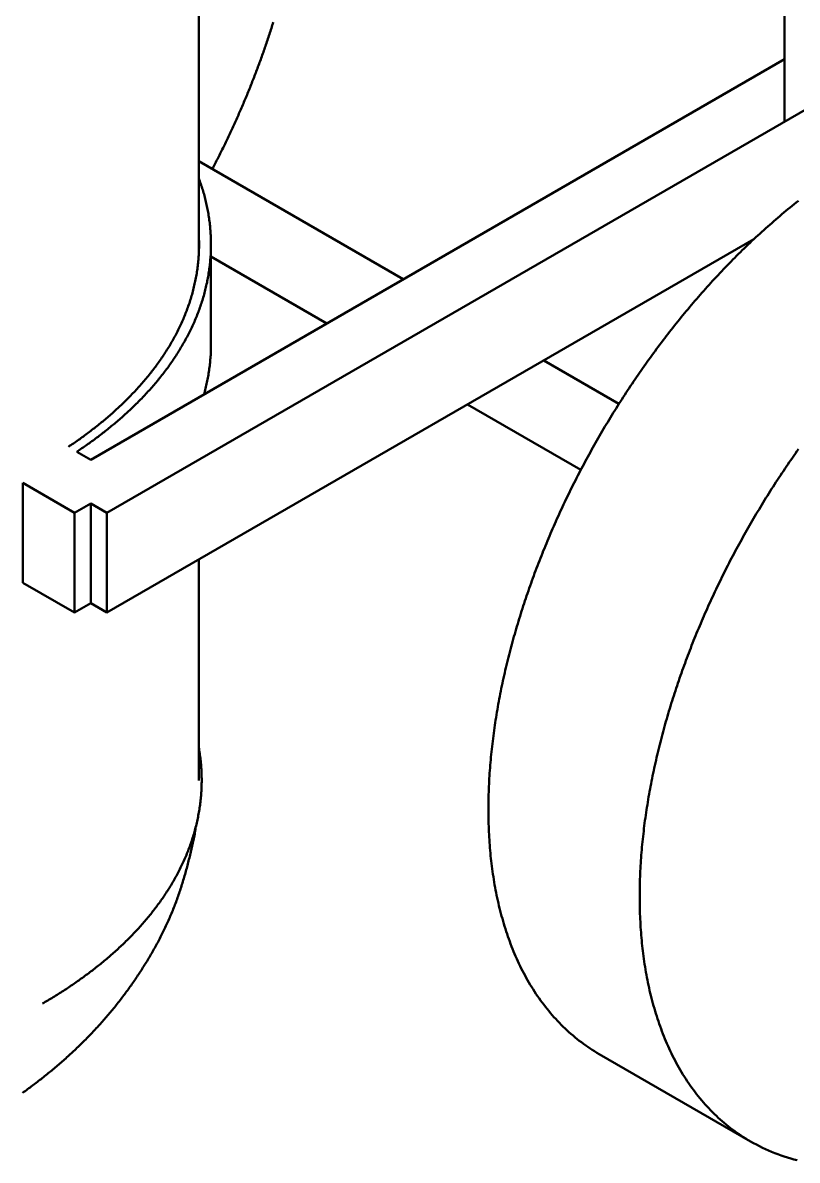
# Model space of a CAD drawing. Header units: millimetres. Extents: x 0 to 594, y 0 to 420.
# Drawn here: x 489.08 to 514.42, y 200.21 to 237.43 of the extents above; entities that cross this region are included whole.
import ezdxf

# ---------------------------------------------------------------- set-up
doc = ezdxf.new("R2010")
doc.units = ezdxf.units.MM
doc.layers.add('01-VISIBLE', color=7, linetype='CONTINUOUS', lineweight=50)

msp = doc.modelspace()

# ---------------------------------------------------------------- linework, layer by layer
at = {"layer": '01-VISIBLE'}
for p, q in [((514.005, 234.198), (514.005, 269.095)), ((494.839, 229.833), (494.839, 258.029)), ((491.304, 223.132), (514.005, 236.239)), ((491.835, 221.397), (516.513, 235.645)), ((494.839, 232.9), (501.531, 229.037)), ((491.835, 218.131), (513.002, 230.352)), ((495.239, 226.909), (495.239, 230.175)), ((495.239, 229.783), (499.031, 227.593)), ((506.127, 226.383), (508.587, 224.963)), ((503.627, 224.94), (507.337, 222.798)), ((490.849, 223.395), (491.304, 223.132)), ((489.081, 222.375), (490.774, 221.397)), ((489.081, 219.109), (489.081, 222.375)), ((490.774, 221.397), (491.304, 221.704)), ((491.304, 218.438), (491.304, 221.704)), ((491.304, 221.704), (491.835, 221.397)), ((490.774, 218.131), (490.774, 221.397)), ((491.835, 218.131), (491.835, 221.397)), ((494.839, 212.64), (494.839, 219.866)), ((489.081, 219.109), (490.774, 218.131)), ((490.774, 218.131), (491.304, 218.438)), ((491.304, 218.438), (491.835, 218.131)), ((507.939, 203.686), (512.889, 200.829))]:
    msp.add_line(p, q, dxfattribs=at)
for points in [[(497.277, 237.45), (497.262, 237.401), (497.246, 237.352), (497.231, 237.302), (497.215, 237.253), (497.199, 237.204), (497.184, 237.155), (497.168, 237.106), (497.152, 237.057), (497.136, 237.008), (497.12, 236.959), (497.103, 236.91), (497.087, 236.861), (497.07, 236.812), (497.054, 236.763), (497.037, 236.714), (497.021, 236.666), (497.004, 236.617), (496.987, 236.568), (496.97, 236.519), (496.953, 236.471), (496.936, 236.422), (496.918, 236.373), (496.901, 236.325), (496.884, 236.276), (496.866, 236.228), (496.848, 236.179), (496.831, 236.131), (496.813, 236.082), (496.795, 236.034), (496.777, 235.986), (496.759, 235.937), (496.741, 235.889), (496.722, 235.841), (496.704, 235.793), (496.686, 235.744), (496.667, 235.696), (496.649, 235.648), (496.63, 235.6), (496.611, 235.552), (496.592, 235.504), (496.573, 235.456), (496.554, 235.408), (496.535, 235.36), (496.516, 235.312), (496.497, 235.264), (496.477, 235.217), (496.458, 235.169), (496.438, 235.121), (496.418, 235.073), (496.399, 235.026), (496.379, 234.978), (496.359, 234.931), (496.339, 234.883), (496.319, 234.836), (496.299, 234.788), (496.279, 234.741), (496.258, 234.693), (496.238, 234.646), (496.217, 234.598), (496.197, 234.551), (496.176, 234.504), (496.155, 234.457), (496.135, 234.409), (496.114, 234.362), (496.093, 234.315), (496.072, 234.268), (496.05, 234.221), (496.029, 234.174), (496.008, 234.127), (495.986, 234.08), (495.965, 234.033), (495.943, 233.986), (495.922, 233.939), (495.9, 233.893), (495.878, 233.846), (495.856, 233.799), (495.834, 233.753), (495.812, 233.706), (495.79, 233.659), (495.768, 233.613), (495.746, 233.566), (495.723, 233.52), (495.701, 233.473), (495.678, 233.427), (495.656, 233.381), (495.633, 233.334), (495.61, 233.288), (495.587, 233.242), (495.564, 233.195), (495.541, 233.149), (495.518, 233.103), (495.495, 233.057), (495.472, 233.011), (495.448, 232.965), (495.425, 232.919), (495.401, 232.873), (495.378, 232.827), (495.354, 232.781), (495.331, 232.736), (495.307, 232.69), (495.283, 232.644)], [(495.239, 230.175), (495.239, 230.225), (495.238, 230.276), (495.237, 230.326), (495.235, 230.377), (495.233, 230.427), (495.231, 230.477), (495.228, 230.528), (495.225, 230.578), (495.222, 230.629), (495.218, 230.679), (495.213, 230.729), (495.208, 230.779), (495.203, 230.83), (495.197, 230.88), (495.191, 230.93), (495.184, 230.98), (495.177, 231.03), (495.17, 231.08), (495.162, 231.13), (495.154, 231.179), (495.145, 231.229), (495.136, 231.279), (495.127, 231.328), (495.117, 231.378), (495.107, 231.427), (495.096, 231.477), (495.085, 231.526), (495.074, 231.575), (495.062, 231.624), (495.05, 231.673), (495.037, 231.722), (495.024, 231.771), (495.011, 231.819), (494.997, 231.868), (494.983, 231.916), (494.968, 231.965), (494.953, 232.013), (494.938, 232.061), (494.922, 232.109), (494.906, 232.157), (494.89, 232.205), (494.873, 232.252), (494.856, 232.3), (494.839, 232.347)], [(514.455, 231.606), (514.387, 231.551), (514.318, 231.497), (514.25, 231.442), (514.183, 231.387), (514.115, 231.332), (514.048, 231.276), (513.981, 231.22), (513.914, 231.164), (513.847, 231.107), (513.781, 231.051), (513.714, 230.994), (513.648, 230.937), (513.583, 230.879), (513.517, 230.821), (513.452, 230.764), (513.387, 230.705), (513.322, 230.647), (513.257, 230.588), (513.193, 230.529), (513.128, 230.47), (513.064, 230.411), (513.001, 230.351), (512.937, 230.291), (512.874, 230.231), (512.81, 230.171), (512.748, 230.11), (512.685, 230.05), (512.622, 229.989), (512.56, 229.927), (512.498, 229.866), (512.436, 229.804), (512.374, 229.742), (512.313, 229.68), (512.252, 229.618), (512.191, 229.556), (512.13, 229.493), (512.069, 229.43), (512.009, 229.367), (511.949, 229.303), (511.889, 229.24), (511.829, 229.176), (511.77, 229.112), (511.71, 229.048), (511.651, 228.984), (511.592, 228.919), (511.534, 228.855), (511.475, 228.79), (511.417, 228.725), (511.359, 228.659), (511.301, 228.594), (511.244, 228.528), (511.186, 228.463), (511.129, 228.397), (511.072, 228.33), (511.015, 228.264), (510.959, 228.197), (510.902, 228.131), (510.846, 228.064), (510.79, 227.997), (510.735, 227.929), (510.679, 227.862), (510.624, 227.794), (510.569, 227.727), (510.514, 227.659), (510.459, 227.591), (510.405, 227.522), (510.351, 227.454), (510.297, 227.385), (510.243, 227.316), (510.189, 227.247), (510.136, 227.178), (510.083, 227.109), (510.03, 227.04), (509.977, 226.97), (509.924, 226.9), (509.872, 226.83), (509.82, 226.76), (509.768, 226.69), (509.716, 226.62), (509.665, 226.549), (509.613, 226.479), (509.562, 226.408), (509.511, 226.337), (509.461, 226.266), (509.41, 226.194), (509.36, 226.123), (509.31, 226.051), (509.26, 225.98), (509.211, 225.908), (509.161, 225.836), (509.112, 225.764), (509.063, 225.691), (509.014, 225.619), (508.966, 225.546), (508.917, 225.473), (508.869, 225.401), (508.821, 225.328), (508.774, 225.254), (508.726, 225.181), (508.679, 225.108), (508.632, 225.034), (508.585, 224.96), (508.538, 224.887), (508.492, 224.813), (508.446, 224.739), (508.4, 224.664), (508.354, 224.59), (508.308, 224.515), (508.263, 224.441), (508.218, 224.366), (508.173, 224.291), (508.128, 224.216), (508.084, 224.141), (508.039, 224.066), (507.995, 223.99), (507.952, 223.915), (507.908, 223.839), (507.865, 223.763), (507.821, 223.687), (507.778, 223.611), (507.736, 223.535), (507.693, 223.459), (507.651, 223.382), (507.609, 223.306), (507.567, 223.229), (507.525, 223.153), (507.484, 223.076), (507.443, 222.999), (507.402, 222.922), (507.361, 222.844), (507.32, 222.767), (507.28, 222.689), (507.24, 222.612), (507.2, 222.534), (507.161, 222.456), (507.121, 222.378), (507.082, 222.3), (507.043, 222.222), (507.004, 222.144), (506.966, 222.065), (506.928, 221.987), (506.89, 221.908), (506.852, 221.83), (506.814, 221.751), (506.777, 221.672), (506.74, 221.593), (506.703, 221.514), (506.666, 221.434), (506.63, 221.355), (506.594, 221.275), (506.558, 221.196), (506.522, 221.116), (506.487, 221.036), (506.451, 220.956), (506.416, 220.876), (506.382, 220.796), (506.347, 220.716), (506.313, 220.636), (506.279, 220.555), (506.245, 220.475), (506.212, 220.394), (506.178, 220.313), (506.145, 220.233), (506.112, 220.152), (506.08, 220.071), (506.048, 219.989), (506.015, 219.908), (505.984, 219.827), (505.952, 219.745), (505.921, 219.664), (505.89, 219.582), (505.859, 219.501), (505.828, 219.419), (505.798, 219.337), (505.768, 219.255), (505.738, 219.173), (505.709, 219.09), (505.68, 219.008), (505.651, 218.926), (505.622, 218.843), (505.593, 218.761), (505.565, 218.678), (505.537, 218.595), (505.51, 218.513), (505.482, 218.43), (505.455, 218.347), (505.428, 218.263), (505.402, 218.18), (505.375, 218.097), (505.349, 218.014), (505.324, 217.93), (505.298, 217.847), (505.273, 217.763), (505.248, 217.679), (505.223, 217.596), (505.199, 217.512), (505.175, 217.428), (505.151, 217.344), (505.128, 217.26), (505.104, 217.175), (505.082, 217.091), (505.059, 217.007), (505.037, 216.922), (505.015, 216.838), (504.993, 216.753), (504.971, 216.669), (504.95, 216.584), (504.929, 216.499), (504.909, 216.414), (504.889, 216.329), (504.869, 216.244), (504.849, 216.159), (504.83, 216.074), (504.811, 215.989), (504.792, 215.903), (504.774, 215.818), (504.756, 215.732), (504.738, 215.647), (504.721, 215.561), (504.704, 215.476), (504.687, 215.39), (504.671, 215.304), (504.655, 215.218), (504.639, 215.132), (504.624, 215.046), (504.608, 214.96), (504.594, 214.874), (504.579, 214.788), (504.565, 214.702), (504.552, 214.616), (504.538, 214.529), (504.525, 214.443), (504.513, 214.357), (504.501, 214.27), (504.489, 214.184), (504.477, 214.097), (504.466, 214.011), (504.455, 213.924), (504.445, 213.837), (504.435, 213.75), (504.425, 213.664), (504.416, 213.577), (504.407, 213.49), (504.398, 213.403), (504.39, 213.316), (504.383, 213.229), (504.375, 213.142), (504.368, 213.055), (504.362, 212.968), (504.356, 212.881), (504.35, 212.794), (504.345, 212.706), (504.34, 212.619), (504.335, 212.532), (504.331, 212.445), (504.328, 212.357), (504.325, 212.27), (504.322, 212.183), (504.32, 212.096), (504.318, 212.008), (504.316, 211.921), (504.316, 211.834), (504.315, 211.746), (504.315, 211.659), (504.315, 211.572), (504.316, 211.484), (504.318, 211.397), (504.32, 211.31), (504.322, 211.222), (504.325, 211.135), (504.328, 211.048), (504.332, 210.961), (504.336, 210.873), (504.341, 210.786), (504.346, 210.699), (504.352, 210.612), (504.359, 210.525), (504.365, 210.438), (504.373, 210.351), (504.381, 210.264), (504.389, 210.177), (504.398, 210.09), (504.408, 210.003), (504.418, 209.916), (504.429, 209.83), (504.44, 209.743), (504.452, 209.657), (504.464, 209.57), (504.477, 209.484), (504.491, 209.397), (504.505, 209.311), (504.52, 209.225), (504.535, 209.139), (504.552, 209.053), (504.568, 208.968), (504.585, 208.882), (504.603, 208.797), (504.622, 208.711), (504.641, 208.626), (504.661, 208.541), (504.682, 208.456), (504.703, 208.372), (504.725, 208.287), (504.747, 208.203), (504.771, 208.118), (504.795, 208.034), (504.819, 207.951), (504.845, 207.867), (504.871, 207.784), (504.898, 207.701), (504.925, 207.618), (504.954, 207.535), (504.983, 207.453), (505.012, 207.371), (505.043, 207.289), (505.074, 207.207), (505.106, 207.126), (505.139, 207.045), (505.173, 206.965), (505.207, 206.884), (505.243, 206.805), (505.279, 206.725), (505.316, 206.646), (505.353, 206.567), (505.392, 206.489), (505.431, 206.411), (505.472, 206.333), (505.513, 206.256), (505.555, 206.18), (505.597, 206.103), (505.641, 206.028), (505.685, 205.953), (505.731, 205.878), (505.777, 205.804), (505.824, 205.73), (505.872, 205.657), (505.921, 205.585), (505.971, 205.513), (506.021, 205.442), (506.073, 205.372), (506.125, 205.302), (506.178, 205.232), (506.233, 205.164), (506.288, 205.096), (506.344, 205.029), (506.401, 204.963), (506.458, 204.897), (506.517, 204.833), (506.576, 204.769), (506.637, 204.706), (506.698, 204.643), (506.76, 204.582), (506.823, 204.521), (506.887, 204.462), (506.951, 204.403), (507.017, 204.345), (507.083, 204.288), (507.15, 204.232), (507.218, 204.178), (507.287, 204.124), (507.357, 204.071), (507.427, 204.019), (507.498, 203.968), (507.57, 203.919), (507.642, 203.87), (507.715, 203.822), (507.789, 203.776), (507.864, 203.73), (507.939, 203.686)], [(494.849, 230.175), (494.849, 230.232), (494.848, 230.289), (494.846, 230.346), (494.844, 230.402), (494.842, 230.459), (494.839, 230.516)], [(490.573, 223.555), (490.614, 223.583), (490.656, 223.611), (490.697, 223.639), (490.738, 223.667), (490.78, 223.695), (490.821, 223.724), (490.862, 223.753), (490.903, 223.781), (490.944, 223.81), (490.984, 223.84), (491.025, 223.869), (491.065, 223.898), (491.106, 223.928), (491.146, 223.958), (491.186, 223.987), (491.226, 224.017), (491.266, 224.048), (491.306, 224.078), (491.346, 224.108), (491.386, 224.139), (491.425, 224.17), (491.464, 224.201), (491.504, 224.232), (491.543, 224.263), (491.582, 224.294), (491.621, 224.326), (491.659, 224.357), (491.698, 224.389), (491.737, 224.421), (491.775, 224.453), (491.813, 224.486), (491.851, 224.518), (491.889, 224.551), (491.927, 224.584), (491.965, 224.617), (492.002, 224.65), (492.04, 224.683), (492.077, 224.716), (492.114, 224.75), (492.151, 224.784), (492.188, 224.818), (492.225, 224.852), (492.261, 224.886), (492.298, 224.92), (492.334, 224.955), (492.37, 224.989), (492.406, 225.024), (492.442, 225.059), (492.477, 225.095), (492.513, 225.13), (492.548, 225.165), (492.583, 225.201), (492.618, 225.237), (492.653, 225.273), (492.687, 225.309), (492.722, 225.346), (492.756, 225.382), (492.79, 225.419), (492.824, 225.456), (492.858, 225.493), (492.891, 225.53), (492.925, 225.567), (492.958, 225.605), (492.991, 225.643), (493.023, 225.68), (493.056, 225.718), (493.088, 225.757), (493.12, 225.795), (493.152, 225.834), (493.184, 225.872), (493.216, 225.911), (493.247, 225.95), (493.278, 225.99), (493.309, 226.029), (493.339, 226.069), (493.37, 226.108), (493.4, 226.148), (493.43, 226.188), (493.46, 226.229), (493.489, 226.269), (493.519, 226.31), (493.548, 226.35), (493.576, 226.391), (493.605, 226.432), (493.633, 226.474), (493.661, 226.515), (493.689, 226.557), (493.717, 226.599), (493.744, 226.641), (493.771, 226.683), (493.798, 226.725), (493.824, 226.768), (493.851, 226.81), (493.877, 226.853), (493.902, 226.896), (493.928, 226.939), (493.953, 226.982), (493.978, 227.026), (494.002, 227.069), (494.027, 227.113), (494.051, 227.157), (494.074, 227.201), (494.098, 227.245), (494.121, 227.29), (494.144, 227.334), (494.166, 227.379), (494.188, 227.424), (494.21, 227.469), (494.232, 227.514), (494.253, 227.56), (494.274, 227.605), (494.294, 227.651), (494.315, 227.697), (494.335, 227.743), (494.354, 227.789), (494.373, 227.835), (494.392, 227.881), (494.411, 227.928), (494.429, 227.974), (494.447, 228.021), (494.464, 228.068), (494.482, 228.115), (494.498, 228.162), (494.515, 228.209), (494.531, 228.257), (494.547, 228.304), (494.562, 228.352), (494.577, 228.4), (494.591, 228.448), (494.606, 228.496), (494.619, 228.544), (494.633, 228.592), (494.646, 228.64), (494.659, 228.689), (494.671, 228.737), (494.683, 228.786), (494.694, 228.835), (494.705, 228.884), (494.716, 228.932), (494.726, 228.981), (494.736, 229.031), (494.746, 229.08), (494.755, 229.129), (494.764, 229.178), (494.772, 229.228), (494.78, 229.277), (494.787, 229.327), (494.794, 229.376), (494.801, 229.426), (494.807, 229.475), (494.813, 229.525), (494.818, 229.575), (494.823, 229.625), (494.827, 229.675), (494.831, 229.725), (494.835, 229.774), (494.838, 229.824), (494.841, 229.874), (494.843, 229.924), (494.845, 229.974), (494.847, 230.024), (494.848, 230.075), (494.849, 230.125), (494.849, 230.175)], [(490.849, 223.395), (490.891, 223.423), (490.932, 223.451), (490.974, 223.479), (491.015, 223.507), (491.056, 223.535), (491.098, 223.564), (491.139, 223.593), (491.18, 223.621), (491.221, 223.65), (491.262, 223.679), (491.302, 223.709), (491.343, 223.738), (491.383, 223.767), (491.424, 223.797), (491.464, 223.827), (491.504, 223.857), (491.544, 223.887), (491.584, 223.917), (491.624, 223.947), (491.664, 223.978), (491.703, 224.008), (491.743, 224.039), (491.782, 224.07), (491.822, 224.101), (491.861, 224.132), (491.9, 224.164), (491.939, 224.195), (491.977, 224.227), (492.016, 224.259), (492.055, 224.291), (492.093, 224.323), (492.131, 224.355), (492.17, 224.388), (492.208, 224.421), (492.245, 224.453), (492.283, 224.486), (492.321, 224.519), (492.358, 224.553), (492.396, 224.586), (492.433, 224.619), (492.47, 224.653), (492.507, 224.687), (492.544, 224.721), (492.58, 224.755), (492.617, 224.79), (492.653, 224.824), (492.689, 224.859), (492.725, 224.894), (492.761, 224.929), (492.797, 224.964), (492.832, 224.999), (492.868, 225.034), (492.903, 225.07), (492.938, 225.106), (492.973, 225.142), (493.007, 225.178), (493.042, 225.214), (493.076, 225.251), (493.111, 225.287), (493.145, 225.324), (493.178, 225.361), (493.212, 225.398), (493.246, 225.435), (493.279, 225.473), (493.312, 225.51), (493.345, 225.548), (493.378, 225.586), (493.41, 225.624), (493.442, 225.662), (493.475, 225.701), (493.507, 225.739), (493.538, 225.778), (493.57, 225.817), (493.601, 225.856), (493.632, 225.895), (493.663, 225.935), (493.694, 225.974), (493.724, 226.014), (493.754, 226.054), (493.784, 226.094), (493.814, 226.134), (493.844, 226.175), (493.873, 226.216), (493.902, 226.256), (493.931, 226.297), (493.96, 226.338), (493.988, 226.38), (494.016, 226.421), (494.044, 226.463), (494.072, 226.504), (494.099, 226.546), (494.126, 226.588), (494.153, 226.631), (494.18, 226.673), (494.206, 226.716), (494.233, 226.758), (494.258, 226.801), (494.284, 226.844), (494.309, 226.888), (494.334, 226.931), (494.359, 226.975), (494.384, 227.018), (494.408, 227.062), (494.432, 227.106), (494.455, 227.15), (494.479, 227.195), (494.502, 227.239), (494.524, 227.284), (494.547, 227.329), (494.569, 227.374), (494.591, 227.419), (494.612, 227.464), (494.633, 227.509), (494.654, 227.555), (494.675, 227.6), (494.695, 227.646), (494.715, 227.692), (494.734, 227.738), (494.754, 227.785), (494.772, 227.831), (494.791, 227.878), (494.809, 227.924), (494.827, 227.971), (494.845, 228.018), (494.862, 228.065), (494.879, 228.112), (494.895, 228.159), (494.911, 228.207), (494.927, 228.254), (494.943, 228.302), (494.958, 228.35), (494.972, 228.398), (494.987, 228.446), (495.001, 228.494), (495.014, 228.542), (495.027, 228.59), (495.04, 228.639), (495.052, 228.687), (495.065, 228.736), (495.076, 228.785), (495.087, 228.834), (495.098, 228.882), (495.109, 228.931), (495.119, 228.98), (495.129, 229.03), (495.138, 229.079), (495.147, 229.128), (495.155, 229.177), (495.163, 229.227), (495.171, 229.276), (495.178, 229.326), (495.185, 229.376), (495.192, 229.425), (495.198, 229.475), (495.203, 229.525), (495.209, 229.575), (495.213, 229.624), (495.218, 229.674), (495.222, 229.724), (495.225, 229.774), (495.229, 229.824), (495.231, 229.874), (495.234, 229.924), (495.235, 229.974), (495.237, 230.024), (495.238, 230.074), (495.239, 230.125), (495.239, 230.175)], [(495.013, 225.274), (495.027, 225.322), (495.04, 225.371), (495.052, 225.419), (495.064, 225.468), (495.076, 225.517), (495.087, 225.566), (495.098, 225.615), (495.108, 225.664), (495.119, 225.713), (495.128, 225.762), (495.138, 225.811), (495.147, 225.861), (495.155, 225.91), (495.163, 225.96), (495.171, 226.009), (495.178, 226.059), (495.185, 226.109), (495.192, 226.158), (495.198, 226.208), (495.203, 226.258), (495.209, 226.308), (495.213, 226.358), (495.218, 226.408), (495.222, 226.458), (495.225, 226.508), (495.229, 226.558), (495.231, 226.608), (495.234, 226.658), (495.235, 226.708), (495.237, 226.758), (495.238, 226.808), (495.239, 226.859), (495.239, 226.909)], [(514.461, 223.479), (514.411, 223.408), (514.36, 223.337), (514.31, 223.265), (514.26, 223.194), (514.21, 223.122), (514.16, 223.05), (514.111, 222.978), (514.062, 222.906), (514.013, 222.833), (513.964, 222.761), (513.915, 222.688), (513.867, 222.616), (513.819, 222.543), (513.771, 222.47), (513.723, 222.397), (513.676, 222.323), (513.629, 222.25), (513.582, 222.176), (513.535, 222.103), (513.488, 222.029), (513.442, 221.955), (513.395, 221.881), (513.349, 221.807), (513.304, 221.732), (513.258, 221.658), (513.213, 221.583), (513.168, 221.508), (513.123, 221.433), (513.078, 221.358), (513.033, 221.283), (512.989, 221.208), (512.945, 221.133), (512.901, 221.057), (512.858, 220.981), (512.814, 220.906), (512.771, 220.83), (512.728, 220.754), (512.685, 220.677), (512.643, 220.601), (512.601, 220.525), (512.559, 220.448), (512.517, 220.372), (512.475, 220.295), (512.434, 220.218), (512.392, 220.141), (512.351, 220.064), (512.311, 219.987), (512.27, 219.909), (512.23, 219.832), (512.19, 219.754), (512.15, 219.676), (512.11, 219.599), (512.071, 219.521), (512.032, 219.443), (511.993, 219.364), (511.954, 219.286), (511.916, 219.208), (511.877, 219.129), (511.839, 219.051), (511.801, 218.972), (511.764, 218.893), (511.727, 218.814), (511.689, 218.735), (511.653, 218.656), (511.616, 218.577), (511.58, 218.497), (511.543, 218.418), (511.507, 218.338), (511.472, 218.258), (511.436, 218.179), (511.401, 218.099), (511.366, 218.019), (511.331, 217.939), (511.297, 217.858), (511.263, 217.778), (511.229, 217.698), (511.195, 217.617), (511.161, 217.536), (511.128, 217.456), (511.095, 217.375), (511.062, 217.294), (511.03, 217.213), (510.997, 217.132), (510.965, 217.05), (510.933, 216.969), (510.902, 216.888), (510.871, 216.806), (510.84, 216.724), (510.809, 216.643), (510.778, 216.561), (510.748, 216.479), (510.718, 216.397), (510.688, 216.315), (510.659, 216.233), (510.629, 216.15), (510.6, 216.068), (510.572, 215.986), (510.543, 215.903), (510.515, 215.82), (510.487, 215.738), (510.459, 215.655), (510.432, 215.572), (510.405, 215.489), (510.378, 215.406), (510.351, 215.323), (510.325, 215.239), (510.299, 215.156), (510.273, 215.072), (510.248, 214.989), (510.223, 214.905), (510.198, 214.822), (510.173, 214.738), (510.149, 214.654), (510.125, 214.57), (510.101, 214.486), (510.077, 214.402), (510.054, 214.318), (510.031, 214.233), (510.009, 214.149), (509.986, 214.065), (509.964, 213.98), (509.943, 213.895), (509.921, 213.811), (509.9, 213.726), (509.879, 213.641), (509.859, 213.556), (509.838, 213.471), (509.819, 213.386), (509.799, 213.301), (509.78, 213.216), (509.761, 213.131), (509.742, 213.046), (509.724, 212.96), (509.706, 212.875), (509.688, 212.789), (509.671, 212.704), (509.654, 212.618), (509.637, 212.532), (509.62, 212.446), (509.604, 212.361), (509.589, 212.275), (509.573, 212.189), (509.558, 212.103), (509.544, 212.017), (509.529, 211.93), (509.515, 211.844), (509.501, 211.758), (509.488, 211.672), (509.475, 211.585), (509.463, 211.499), (509.45, 211.412), (509.438, 211.326), (509.427, 211.239), (509.416, 211.153), (509.405, 211.066), (509.395, 210.979), (509.385, 210.893), (509.375, 210.806), (509.366, 210.719), (509.357, 210.632), (509.348, 210.545), (509.34, 210.458), (509.332, 210.371), (509.325, 210.284), (509.318, 210.197), (509.312, 210.11), (509.306, 210.023), (509.3, 209.936), (509.295, 209.849), (509.29, 209.761), (509.285, 209.674), (509.281, 209.587), (509.278, 209.5), (509.274, 209.412), (509.272, 209.325), (509.269, 209.238), (509.268, 209.151), (509.266, 209.063), (509.265, 208.976), (509.265, 208.889), (509.265, 208.801), (509.265, 208.714), (509.266, 208.627), (509.267, 208.539), (509.269, 208.452), (509.272, 208.365), (509.274, 208.277), (509.278, 208.19), (509.282, 208.103), (509.286, 208.016), (509.291, 207.928), (509.296, 207.841), (509.302, 207.754), (509.308, 207.667), (509.315, 207.58), (509.323, 207.493), (509.331, 207.406), (509.339, 207.319), (509.348, 207.232), (509.358, 207.145), (509.368, 207.059), (509.379, 206.972), (509.39, 206.885), (509.402, 206.799), (509.414, 206.712), (509.427, 206.626), (509.441, 206.54), (509.455, 206.454), (509.47, 206.368), (509.485, 206.282), (509.501, 206.196), (509.518, 206.11), (509.535, 206.024), (509.553, 205.939), (509.572, 205.854), (509.591, 205.768), (509.611, 205.683), (509.631, 205.598), (509.653, 205.514), (509.675, 205.429), (509.697, 205.345), (509.72, 205.261), (509.744, 205.177), (509.769, 205.093), (509.794, 205.009), (509.821, 204.926), (509.847, 204.843), (509.875, 204.76), (509.903, 204.677), (509.932, 204.595), (509.962, 204.513), (509.993, 204.431), (510.024, 204.35), (510.056, 204.268), (510.089, 204.188), (510.123, 204.107), (510.157, 204.027), (510.192, 203.947), (510.229, 203.867), (510.265, 203.788), (510.303, 203.709), (510.342, 203.631), (510.381, 203.553), (510.421, 203.476), (510.462, 203.398), (510.504, 203.322), (510.547, 203.246), (510.591, 203.17), (510.635, 203.095), (510.681, 203.02), (510.727, 202.946), (510.774, 202.873), (510.822, 202.8), (510.871, 202.727), (510.92, 202.655), (510.971, 202.584), (511.023, 202.514), (511.075, 202.444), (511.128, 202.375), (511.182, 202.306), (511.237, 202.238), (511.293, 202.171), (511.35, 202.105), (511.408, 202.04), (511.467, 201.975), (511.526, 201.911), (511.586, 201.848), (511.648, 201.786), (511.71, 201.724), (511.773, 201.664), (511.837, 201.604), (511.901, 201.545), (511.967, 201.487), (512.033, 201.431), (512.1, 201.375), (512.168, 201.32), (512.237, 201.266), (512.306, 201.213), (512.377, 201.161), (512.448, 201.111), (512.519, 201.061), (512.592, 201.012), (512.665, 200.965), (512.739, 200.918), (512.814, 200.873), (512.889, 200.829)], [(494.935, 212.64), (494.935, 212.692), (494.934, 212.743), (494.933, 212.795), (494.931, 212.846), (494.929, 212.898), (494.927, 212.949), (494.924, 213), (494.921, 213.052), (494.917, 213.103), (494.913, 213.154), (494.908, 213.206), (494.903, 213.257), (494.898, 213.308), (494.892, 213.359), (494.886, 213.41), (494.879, 213.461), (494.872, 213.512), (494.864, 213.563), (494.856, 213.614), (494.848, 213.665), (494.839, 213.715)], [(489.728, 205.34), (489.772, 205.365), (489.815, 205.39), (489.858, 205.416), (489.901, 205.441), (489.945, 205.467), (489.988, 205.493), (490.031, 205.519), (490.074, 205.545), (490.116, 205.571), (490.159, 205.597), (490.202, 205.624), (490.244, 205.651), (490.287, 205.677), (490.329, 205.704), (490.372, 205.731), (490.414, 205.759), (490.456, 205.786), (490.498, 205.813), (490.54, 205.841), (490.582, 205.869), (490.623, 205.897), (490.665, 205.925), (490.707, 205.953), (490.748, 205.981), (490.79, 206.01), (490.831, 206.038), (490.872, 206.067), (490.913, 206.096), (490.954, 206.125), (490.995, 206.154), (491.036, 206.184), (491.076, 206.213), (491.117, 206.243), (491.157, 206.273), (491.198, 206.303), (491.238, 206.333), (491.278, 206.363), (491.318, 206.393), (491.358, 206.424), (491.398, 206.454), (491.437, 206.485), (491.477, 206.516), (491.516, 206.547), (491.555, 206.579), (491.595, 206.61), (491.634, 206.642), (491.673, 206.673), (491.711, 206.705), (491.75, 206.737), (491.789, 206.77), (491.827, 206.802), (491.865, 206.834), (491.903, 206.867), (491.941, 206.9), (491.979, 206.933), (492.017, 206.966), (492.055, 206.999), (492.092, 207.033), (492.129, 207.067), (492.167, 207.1), (492.204, 207.134), (492.24, 207.168), (492.277, 207.203), (492.314, 207.237), (492.35, 207.272), (492.386, 207.306), (492.423, 207.341), (492.459, 207.376), (492.494, 207.412), (492.53, 207.447), (492.565, 207.483), (492.601, 207.518), (492.636, 207.554), (492.671, 207.59), (492.706, 207.626), (492.74, 207.663), (492.775, 207.699), (492.809, 207.736), (492.843, 207.773), (492.877, 207.81), (492.911, 207.847), (492.944, 207.885), (492.978, 207.922), (493.011, 207.96), (493.044, 207.998), (493.076, 208.036), (493.109, 208.074), (493.141, 208.113), (493.174, 208.151), (493.206, 208.19), (493.237, 208.229), (493.269, 208.268), (493.3, 208.307), (493.331, 208.346), (493.362, 208.386), (493.393, 208.426), (493.423, 208.466), (493.454, 208.506), (493.484, 208.546), (493.514, 208.586), (493.543, 208.627), (493.573, 208.668), (493.602, 208.709), (493.631, 208.75), (493.659, 208.791), (493.688, 208.833), (493.716, 208.874), (493.744, 208.916), (493.771, 208.958), (493.799, 209), (493.826, 209.042), (493.853, 209.085), (493.879, 209.127), (493.906, 209.17), (493.932, 209.213), (493.958, 209.256), (493.983, 209.299), (494.008, 209.343), (494.033, 209.386), (494.058, 209.43), (494.083, 209.474), (494.107, 209.518), (494.131, 209.562), (494.154, 209.606), (494.177, 209.651), (494.2, 209.696), (494.223, 209.74), (494.245, 209.785), (494.267, 209.83), (494.289, 209.876), (494.311, 209.921), (494.332, 209.967), (494.353, 210.012), (494.373, 210.058), (494.393, 210.104), (494.413, 210.15), (494.433, 210.197), (494.452, 210.243), (494.471, 210.29), (494.489, 210.336), (494.507, 210.383), (494.525, 210.43), (494.543, 210.477), (494.56, 210.524), (494.576, 210.572), (494.593, 210.619), (494.609, 210.667), (494.625, 210.715), (494.64, 210.762), (494.655, 210.81), (494.67, 210.858), (494.684, 210.907), (494.698, 210.955), (494.711, 211.003), (494.724, 211.052), (494.737, 211.1), (494.75, 211.149), (494.761, 211.198), (494.773, 211.247), (494.784, 211.295), (494.795, 211.345), (494.806, 211.394), (494.816, 211.443), (494.825, 211.492), (494.835, 211.542), (494.843, 211.591), (494.852, 211.64), (494.86, 211.69), (494.868, 211.74), (494.875, 211.789), (494.882, 211.839), (494.888, 211.889), (494.894, 211.939), (494.9, 211.989), (494.905, 212.039), (494.91, 212.089), (494.914, 212.139), (494.918, 212.189), (494.922, 212.239), (494.925, 212.289), (494.927, 212.339), (494.93, 212.389), (494.932, 212.44), (494.933, 212.49), (494.934, 212.54), (494.935, 212.59), (494.935, 212.64)], [(494.746, 211.134), (494.738, 211.085), (494.731, 211.035), (494.723, 210.986), (494.714, 210.936), (494.706, 210.887), (494.697, 210.837), (494.687, 210.788), (494.678, 210.739), (494.668, 210.69), (494.658, 210.641), (494.647, 210.592), (494.636, 210.543), (494.625, 210.494), (494.614, 210.445), (494.603, 210.396), (494.591, 210.347), (494.579, 210.298), (494.568, 210.249), (494.556, 210.201), (494.544, 210.152), (494.532, 210.103), (494.52, 210.055), (494.508, 210.006), (494.495, 209.957), (494.483, 209.909), (494.47, 209.86), (494.457, 209.812), (494.444, 209.763), (494.431, 209.715), (494.418, 209.666), (494.404, 209.618), (494.391, 209.57), (494.377, 209.521), (494.363, 209.473), (494.349, 209.425), (494.334, 209.377), (494.32, 209.329), (494.305, 209.281), (494.29, 209.233), (494.275, 209.185), (494.26, 209.138), (494.244, 209.09), (494.229, 209.042), (494.213, 208.995), (494.197, 208.947), (494.18, 208.9), (494.164, 208.852), (494.147, 208.805), (494.13, 208.758), (494.113, 208.711), (494.095, 208.664), (494.078, 208.617), (494.06, 208.57), (494.042, 208.523), (494.023, 208.476), (494.005, 208.43), (493.986, 208.383), (493.967, 208.337), (493.948, 208.29), (493.928, 208.244), (493.909, 208.198), (493.889, 208.152), (493.869, 208.106), (493.848, 208.06), (493.828, 208.014), (493.807, 207.969), (493.786, 207.923), (493.765, 207.877), (493.744, 207.832), (493.722, 207.787), (493.7, 207.742), (493.679, 207.696), (493.656, 207.651), (493.634, 207.606), (493.611, 207.562), (493.589, 207.517), (493.566, 207.472), (493.543, 207.428), (493.519, 207.383), (493.496, 207.339), (493.472, 207.295), (493.448, 207.251), (493.424, 207.207), (493.4, 207.163), (493.375, 207.119), (493.351, 207.075), (493.326, 207.032), (493.301, 206.988), (493.276, 206.945), (493.25, 206.901), (493.225, 206.858), (493.199, 206.815), (493.173, 206.772), (493.147, 206.729), (493.121, 206.686), (493.095, 206.644), (493.069, 206.601), (493.042, 206.558), (493.015, 206.516), (492.988, 206.474), (492.961, 206.431), (492.934, 206.389), (492.906, 206.347), (492.879, 206.305), (492.851, 206.264), (492.823, 206.222), (492.795, 206.18), (492.767, 206.139), (492.739, 206.097), (492.71, 206.056), (492.682, 206.015), (492.653, 205.974), (492.624, 205.933), (492.595, 205.892), (492.566, 205.851), (492.537, 205.81), (492.507, 205.77), (492.478, 205.729), (492.448, 205.689), (492.418, 205.648), (492.388, 205.608), (492.358, 205.568), (492.327, 205.528), (492.297, 205.488), (492.266, 205.449), (492.235, 205.409), (492.204, 205.37), (492.173, 205.33), (492.142, 205.291), (492.111, 205.252), (492.079, 205.213), (492.047, 205.174), (492.016, 205.135), (491.984, 205.096), (491.952, 205.058), (491.919, 205.019), (491.887, 204.981), (491.855, 204.943), (491.822, 204.905), (491.789, 204.867), (491.756, 204.829), (491.723, 204.791), (491.69, 204.753), (491.657, 204.716), (491.623, 204.678), (491.59, 204.641), (491.556, 204.604), (491.522, 204.567), (491.488, 204.53), (491.454, 204.493), (491.42, 204.456), (491.386, 204.42), (491.351, 204.383), (491.317, 204.347), (491.282, 204.311), (491.247, 204.275), (491.212, 204.239), (491.177, 204.203), (491.142, 204.167), (491.106, 204.132), (491.071, 204.096), (491.035, 204.061), (490.999, 204.026), (490.964, 203.99), (490.928, 203.955), (490.892, 203.921), (490.855, 203.886), (490.819, 203.851), (490.783, 203.817), (490.746, 203.782), (490.709, 203.748), (490.673, 203.714), (490.636, 203.68), (490.599, 203.646), (490.562, 203.612), (490.525, 203.579), (490.487, 203.545), (490.45, 203.512), (490.412, 203.478), (490.375, 203.445), (490.337, 203.412), (490.299, 203.379), (490.261, 203.346), (490.223, 203.314), (490.185, 203.281), (490.147, 203.249), (490.108, 203.216), (490.07, 203.184), (490.031, 203.152), (489.992, 203.12), (489.954, 203.088), (489.915, 203.056), (489.876, 203.025), (489.837, 202.993), (489.798, 202.962), (489.758, 202.931), (489.719, 202.9), (489.68, 202.869), (489.64, 202.838), (489.6, 202.807), (489.561, 202.776), (489.521, 202.746), (489.481, 202.716), (489.441, 202.685), (489.401, 202.655), (489.36, 202.625), (489.32, 202.595), (489.28, 202.566), (489.239, 202.536), (489.199, 202.506), (489.158, 202.477), (489.117, 202.448), (489.077, 202.418)], [(512.889, 200.829), (512.985, 200.774), (513.082, 200.722), (513.18, 200.671), (513.279, 200.622), (513.379, 200.576), (513.48, 200.531), (513.582, 200.488), (513.684, 200.446), (513.787, 200.407), (513.891, 200.37), (513.995, 200.334), (514.1, 200.3), (514.206, 200.269), (514.312, 200.239), (514.419, 200.211)]]:
    msp.add_lwpolyline(points, dxfattribs=at)

doc.saveas('drawing.dxf')
